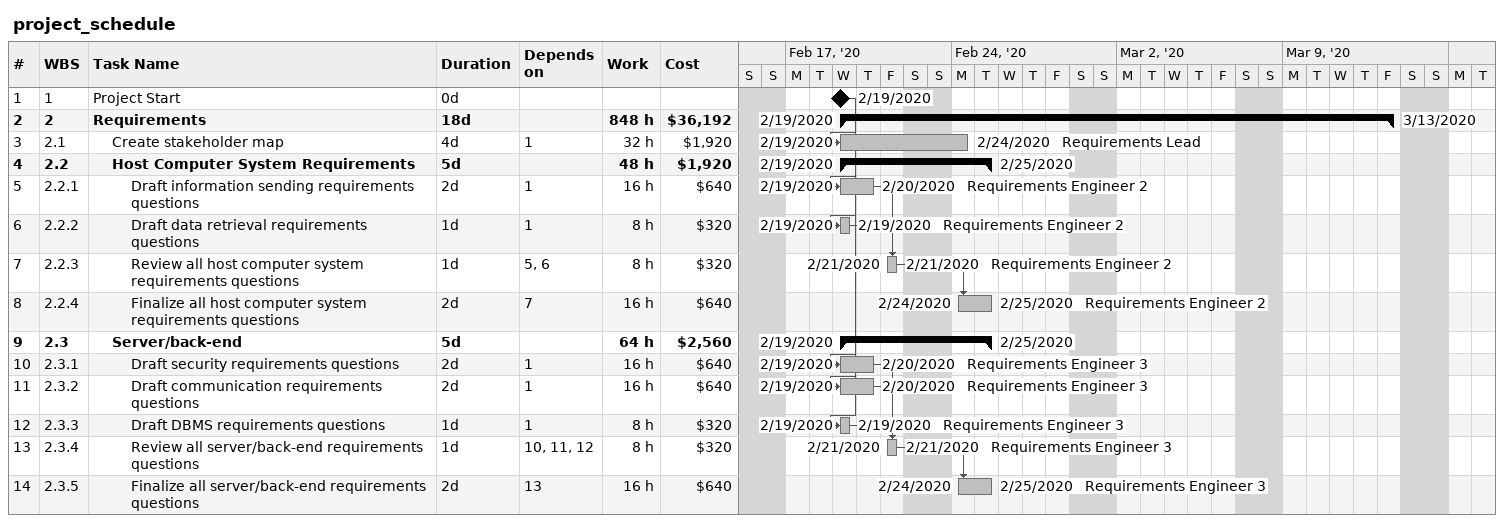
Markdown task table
project_schedule

| ID | WBS | Task | Duration | Start | Finish | Predecessors | Resources | Work (h) | Cost ($) |
|---|---|---|---|---|---|---|---|---|---|
| 1 | 1 | Project Start | 0d | 2020-02-19 | 2020-02-19 |  |  |  |  |
| 2 | 2 | **Requirements** | 18d | 2020-02-19 | 2020-03-13 |  |  | 848 | 36192 |
| 3 | 2.1 | Create stakeholder map | 4d | 2020-02-19 | 2020-02-24 | 1 | Requirements Lead | 32 | 1920 |
| 4 | 2.2 | **Host Computer System Requirements** | 5d | 2020-02-19 | 2020-02-25 |  |  | 48 | 1920 |
| 5 | 2.2.1 | Draft information sending requirements questions | 2d | 2020-02-19 | 2020-02-20 | 1 | Requirements Engineer 2 | 16 | 640 |
| 6 | 2.2.2 | Draft data retrieval requirements questions | 1d | 2020-02-19 | 2020-02-19 | 1 | Requirements Engineer 2 | 8 | 320 |
| 7 | 2.2.3 | Review all host computer system requirements questions | 1d | 2020-02-21 | 2020-02-21 | 5, 6 | Requirements Engineer 2 | 8 | 320 |
| 8 | 2.2.4 | Finalize all host computer system requirements questions | 2d | 2020-02-24 | 2020-02-25 | 7 | Requirements Engineer 2 | 16 | 640 |
| 9 | 2.3 | **Server/back-end** | 5d | 2020-02-19 | 2020-02-25 |  |  | 64 | 2560 |
| 10 | 2.3.1 | Draft security requirements questions | 2d | 2020-02-19 | 2020-02-20 | 1 | Requirements Engineer 3 | 16 | 640 |
| 11 | 2.3.2 | Draft communication requirements questions | 2d | 2020-02-19 | 2020-02-20 | 1 | Requirements Engineer 3 | 16 | 640 |
| 12 | 2.3.3 | Draft DBMS requirements questions | 1d | 2020-02-19 | 2020-02-19 | 1 | Requirements Engineer 3 | 8 | 320 |
| 13 | 2.3.4 | Review all server/back-end requirements questions | 1d | 2020-02-21 | 2020-02-21 | 10, 11, 12 | Requirements Engineer 3 | 8 | 320 |
| 14 | 2.3.5 | Finalize all server/back-end requirements questions | 2d | 2020-02-24 | 2020-02-25 | 13 | Requirements Engineer 3 | 16 | 640 |
